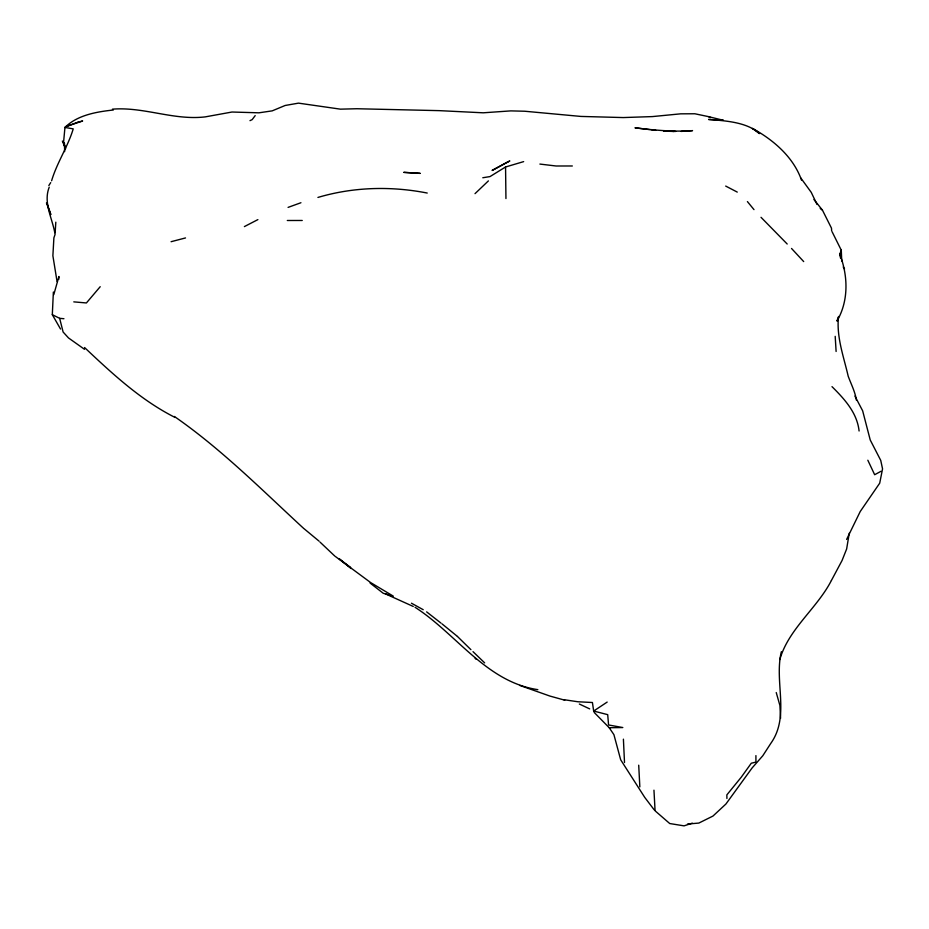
<?xml version="1.0" encoding="UTF-8"?>
<svg xmlns="http://www.w3.org/2000/svg" width="929" height="929" viewBox="0 0 929 929"><rect width="100%" height="100%" fill="white"/><g stroke="black" fill="none" stroke-linecap="round" stroke-linejoin="round"><path stroke-width="1.39" d="M523.654 161.623L505.562 166.988L505.945 198.562M832.117 231.785L841.291 250.215L839.77 254.14C848.003 275.576 848.955 300.543 836.971 321.074L838.144 317.59M57.052 281.522L52.883 255.742L53.894 237.847L55.078 234.433C52.744 218.814 42.92 202.998 49.225 187.182M781.347 651.728C773.985 681.898 790.242 716.178 770.768 743.432L762.779 755.776L752.107 767.946L725.909 804.026L712.973 816.057L698.829 823.071L687.495 824.046M58.782 279.35L58.933 276.47L53.801 294.621M60.524 329.029L52.314 314.687L53.371 292.031M838.527 316.441C836.251 336.762 843.695 356.597 848.2 376.233C851.127 384.188 855.121 391.748 856.433 400.213M55.171 232.668L55.81 222.182M113.326 110.017C96.453 111.805 77.258 115.126 64.949 127.436L63.544 142.601L65.494 149.012M849.257 533.2L846.644 548.969L842.057 560.512L831.42 580.451M779.826 659.532C788.582 628.875 816.963 608.495 831.35 580.579M51.606 180.772C56.913 162.703 67.805 146.921 73.228 128.876L64.949 127.436M846.633 539.401L860.231 511.519L879.705 483.185L882.55 468.866L880.738 460.401L870.241 440.009L862.646 410.792L854.924 396.091M48.819 185.568L50.689 182.63M255.185 115.626L252.154 119.632L249.982 120.654M100.204 286.701L86.409 302.959L73.786 301.867M475.021 193.65L488.399 180.9M563.729 699.653L577.908 701.767L592.423 702.51L593.666 711.045L607.171 702.08M505.562 166.988L489.989 176.591L482.79 177.753M881.029 471.282L874.654 474.719L867.837 460.227M244.385 226.595L257.879 219.616M288.071 207.388L300.938 202.731M692.279 823.152L684.069 825.858L669.728 823.535L655.119 810.854M171.087 241.703L185.521 237.94M317.927 197.436C353.31 186.915 391.097 185.951 427.235 193.046M681.096 131.419L692.546 130.629C673.316 131.988 654.051 130.176 634.971 127.807L649.557 129.595M112.421 109.169C143.844 106.614 173.677 120.607 205.239 116.88L231.983 112.026L258.936 112.815L272.197 110.865L285.157 105.476L298.499 103.142L340.42 109.157L356.887 108.739L439.312 110.644L483.243 112.804L510.811 110.888L524.734 111.236L580.904 116.427L623.254 117.565L652.379 116.59L680.632 113.837L694.846 113.768L709.141 116.764M594.154 712.404L609.227 727.732L622.813 727.546L608.565 724.968L607.705 714.656L593.666 711.045M572.334 165.977L556.134 166.001L539.888 164.073M287.305 220.498L302.239 220.475M663.887 131.163L674.024 131.442M675.662 131.442L663.48 130.908L674.21 131.43M723.11 120.178L708.583 119.458C725.677 120.84 746.301 121.978 759.783 133.521M52.314 314.687L59.653 318.333L63.938 318.717M650.823 129.746L655.862 130.35M537.833 689.655C486.192 681.909 456.429 633.868 415.054 607.287M723.273 120.259L708.85 116.74L710.627 117.588M564.739 700.176L549.956 696.076L519.81 685.428M385.349 593.828L413.266 606.463M579.336 704.019L589.694 708.897M725.688 186.067L737.266 192.094M411.454 603.211L423.218 609.703M175.082 417.458C140.685 400.109 112.351 373.725 84.551 347.527M84.504 349.304L68.491 337.935L63.102 332.001L59.653 318.333M335.009 556.216L370.752 582.646L393.304 596.139L383.259 593.283L370.102 583.064M820.226 208.491L822.432 210.128L831.478 228.162L831.664 230.833M759.26 133.544L752.444 128.411C773.416 139.873 793.471 157.094 801.506 180.133M350.512 567.375L339.248 558.852L351.023 568.502M174.373 416.471C221.102 448.846 261.49 489.525 303.26 528.044M475.137 658.429L476.229 659.276M426.62 611.863L440.973 623.092M442.03 623.87L457.416 636.423M303.783 528.485L319.053 541.142M320.006 542.083L334.324 555.635M473.012 651.647L484.648 662.876M457.451 636.47L470.922 649.673M787.2 244.013L761.025 217.316M791.531 248.461L803.69 261.583M832.001 386.65C844.438 399.017 857.084 412.673 859.093 430.998M747.415 201.593L753.988 209.617M813.955 199.514L822.432 210.128M654.167 809.809L644.714 797.361L620.677 759.783L613.918 734.665L609.227 727.732M800.786 177.973L811.261 192.384L816.986 204.415M843.23 267.029L844.554 269.004M62.371 141.045L65.471 148.454M46.45 202.928L50.828 214.564L47.205 203.881M65.541 147.943L63.544 142.601L64.484 143.403L64.635 151.636M776.238 692.546L779.907 705.494L780.581 718.314M839.77 254.14L840.571 258.239M655.05 810.297L653.958 790.184M639.837 786.851L638.711 765.194M835.194 336.344L836.112 351.476M624.509 762.535L623.405 739.159M841.291 250.215L841.732 261.014M726.919 798.487L726.85 794.887L741.307 777.143L751.282 763.232L755.927 762.094L755.916 755.614M507.606 161.96L492.091 170.46L509.824 160.972L507.606 161.96M77.362 122.384L65.402 126.82L82.635 120.979L77.362 122.384M420.094 173.363L403.894 172.364L420.094 173.363"/></g></svg>
